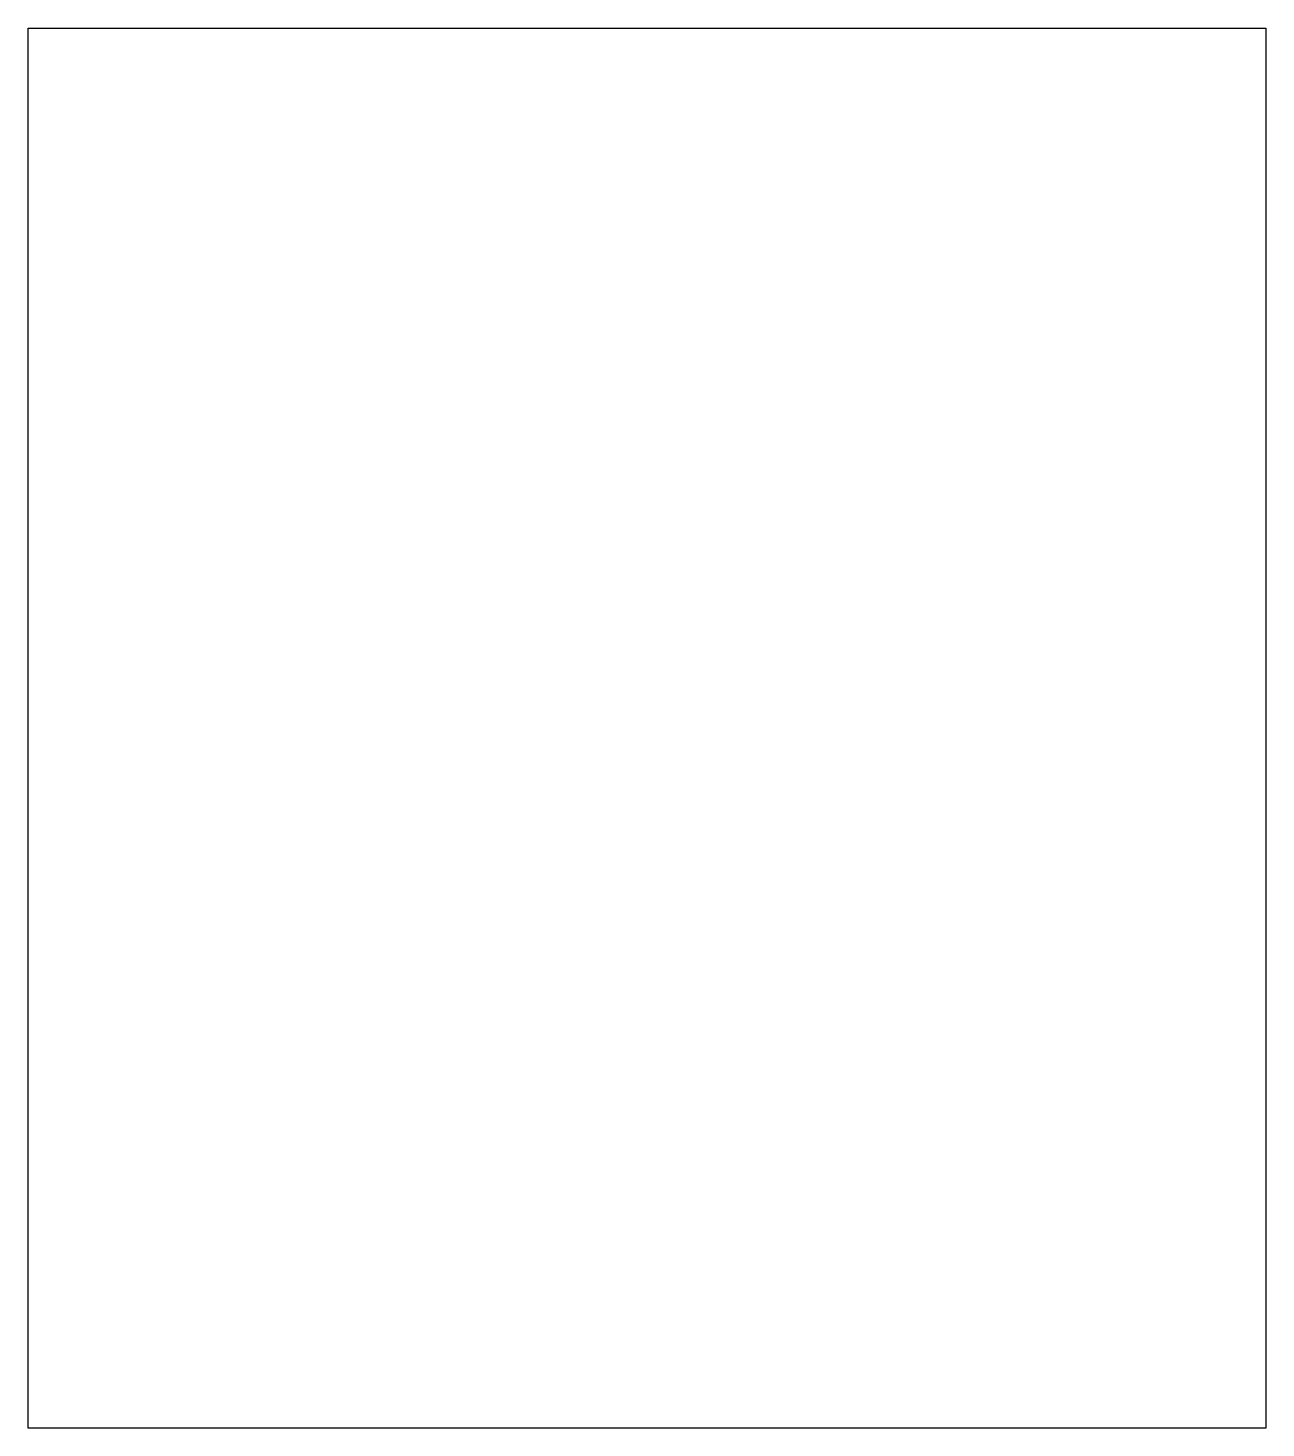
# Model space of a CAD drawing. Header units: millimetres. Extents: x 434890 to 487683, y 2697043 to 2756764.
import ezdxf

# ---------------------------------------------------------------- set-up
doc = ezdxf.new("R2010")
doc.units = ezdxf.units.MM
doc.layers.add('TEMP_干道网边线层', color=6, linetype='Continuous')

msp = doc.modelspace()

# ---------------------------------------------------------------- linework, layer by layer
at = {"layer": 'TEMP_干道网边线层', "color": 1}
msp.add_lwpolyline([(434890, 2756764), (487683, 2756764), (487683, 2697043), (434890, 2697043)], close=True, dxfattribs=at)

doc.saveas('drawing.dxf')
